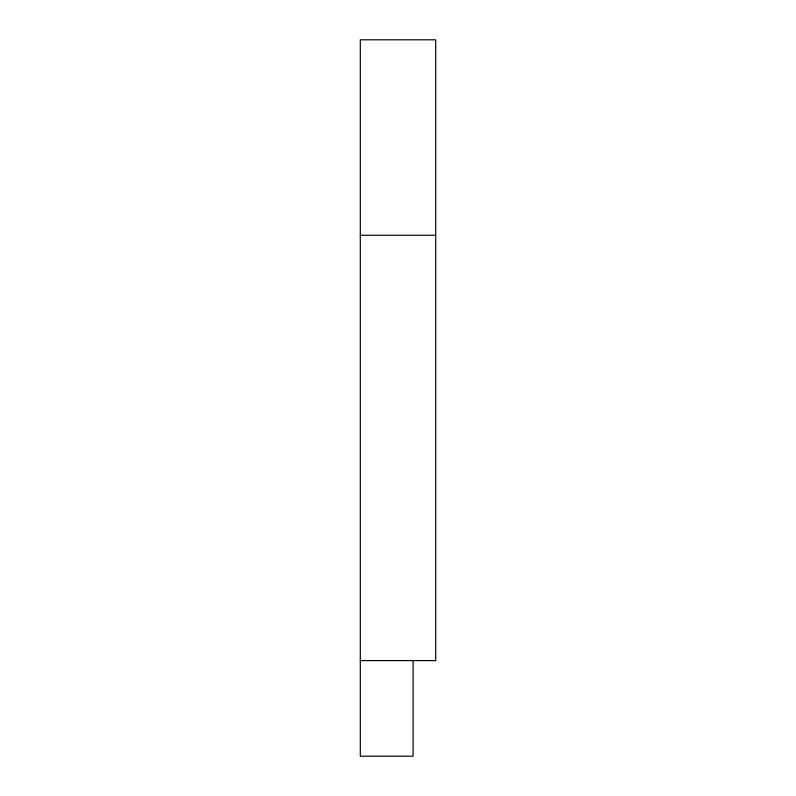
<?xml version="1.0" encoding="UTF-8"?>
<svg xmlns="http://www.w3.org/2000/svg" width="796" height="796" viewBox="0 0 796 796"><rect width="100%" height="100%" fill="white"/><g stroke="black" fill="none" stroke-linecap="round" stroke-linejoin="round"><path stroke-width="1.19" d="M360.299 235.268L435.701 235.268M360.299 660.59L435.701 660.59L435.701 39.8L360.299 39.8L360.299 756.2L413.084 756.2L413.084 660.59"/></g></svg>
